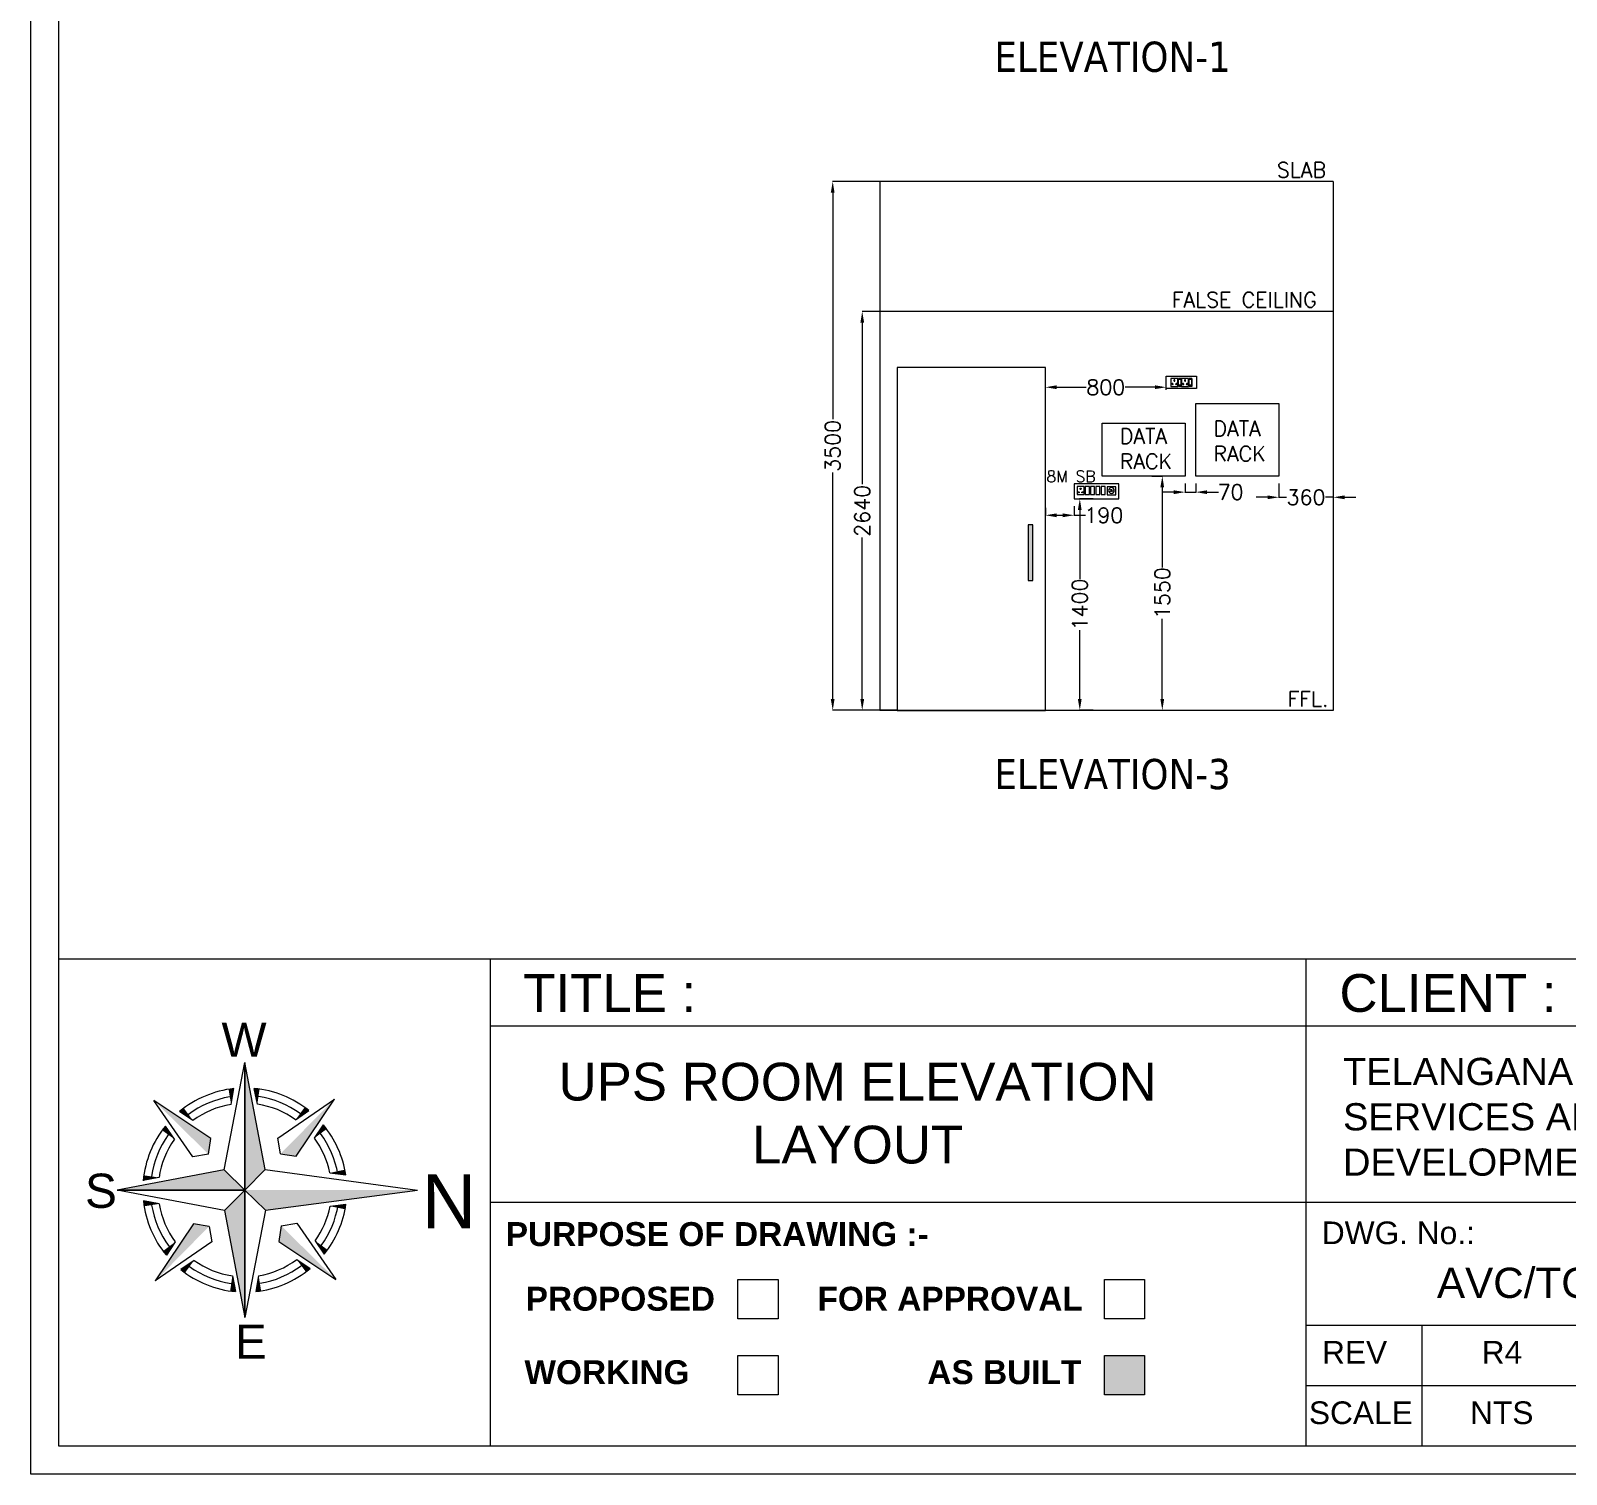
# Model space of a CAD drawing. Extents: x 3552052 to 4102982, y -707811 to -630695.
# Drawn here: x 3626580 to 3636741, y -702442 to -692887 of the extents above; entities that cross this region are included whole.
import ezdxf
from ezdxf.enums import TextEntityAlignment as Align

# ---------------------------------------------------------------- set-up
doc = ezdxf.new("R2010")
doc.units = 0
doc.header["$LTSCALE"] = 6
doc.header["$MEASUREMENT"] = 0
doc.linetypes.add('HIDDEN', pattern=[0.375, 0.25, -0.125])
doc.layers.get('0').update_dxf_attribs({"linetype": 'CONTINUOUS', "lineweight": 0})
doc.layers.get('Defpoints').update_dxf_attribs({"linetype": 'CONTINUOUS', "lineweight": 0})
for name, color, linetype, lineweight in [('0.0', 8, 'CONTINUOUS', 0), ('ELE-4M RAW P.SB', 40, 'CONTINUOUS', 0), ('ELE-4M UPS P.SB', 3, 'CONTINUOUS', 0), ('ELE-6M RAW P.SB', 40, 'HIDDEN', 0), ('ELE-SOCKET NMBERING', 7, 'CONTINUOUS', 9), ('ELE-TEXT', 7, 'CONTINUOUS', 9), ('ELE. 2N0S OF 6-16 UPS SOCKETS', 191, 'CONTINUOUS', 0), ('formate text', 8, 'CONTINUOUS', 0), ('MEP_HVAC_RA_DUCT', 1, 'CONTINUOUS', 0), ('MEP_HVAC_TEXT', 7, 'CONTINUOUS', 0), ('TEXT', 5, 'CONTINUOUS', 0), ('TITLE', 7, 'CONTINUOUS', 0)]:
    doc.layers.add(name, color=color, linetype=linetype, lineweight=lineweight)
doc.styles.add('Annotation', font='tahoma.ttf')
doc.styles.add('ARIAL', font='arial.ttf')
doc.styles.add('FORMATE', font='arialbd.ttf')
doc.styles.add('ROMANS', font='romans.shx')
doc.styles.add('style3', font='arialbd.ttf')
doc.dimstyles.new('AEPL1', dxfattribs={"dimtxt": 100, "dimasz": 75, "dimexe": 1.25, "dimexo": 50, "dimtad": 0, "dimdec": 0, "dimtxsty": 'ROMANS', "dimcen": 2.5, "dimclrd": 7, "dimclre": 7, "dimadec": 0, "dimazin": 0, "dimtfac": 1, "dimtdec": 0, "dimtmove": 0, "dimatfit": 3, "dimfxl": 1, "dimlwd": 0, "dimlwe": 0, "dimarcsym": 0})

# ---------------------------------------------------------------- blocks, each defined once
blk = doc.blocks.new('*D123')
at = {"layer": 'Defpoints', "color": 0, "linetype": 'ByBlock', "transparency": 16777216}
for p in [(3632082, -694745), (3632298, -694745), (3632358, -697385)]:
    blk.add_point(p, dxfattribs=at)
at = {"layer": 'ELE-4M UPS P.SB', "color": 7, "linetype": 'ByBlock', "lineweight": 0, "transparency": 16777216}
for p, q in [((3632248, -694745), (3632081, -694745)), ((3632082, -694820), (3632082, -695889)), ((3632082, -697310), (3632082, -696242)), ((3632308, -697385), (3632081, -697385))]:
    blk.add_line(p, q, dxfattribs=at)
at = {"layer": 'ELE-4M UPS P.SB', "color": 7, "linetype": 'ByBlock', "transparency": 16777216}
for points in [[(3632095, -694820), (3632070, -694820), (3632082, -694745)], [(3632070, -697310), (3632095, -697310), (3632082, -697385)]]:
    blk.add_solid(points, dxfattribs=at)
at = {"layer": 'ELE-4M UPS P.SB', "color": 0, "linetype": 'ByBlock', "transparency": 16777216, "insert": (3632082, -696065), "char_height": 100, "attachment_point": 5, "rotation": 90, "style": 'ROMANS'}
blk.add_mtext('2640', dxfattribs=at)
blk = doc.blocks.new('*D124')
at = {"layer": 'Defpoints', "color": 0, "linetype": 'ByBlock', "transparency": 16777216}
for p in [(3631887, -693885), (3632441, -693885), (3632319, -697385)]:
    blk.add_point(p, dxfattribs=at)
at = {"layer": 'ELE-4M UPS P.SB', "color": 7, "linetype": 'ByBlock', "lineweight": 0, "transparency": 16777216}
for p, q in [((3632391, -693885), (3631885, -693885)), ((3631887, -693960), (3631887, -695459)), ((3631887, -697310), (3631887, -695812)), ((3632269, -697385), (3631885, -697385))]:
    blk.add_line(p, q, dxfattribs=at)
at = {"layer": 'ELE-4M UPS P.SB', "color": 7, "linetype": 'ByBlock', "transparency": 16777216}
for points in [[(3631899, -693960), (3631874, -693960), (3631887, -693885)], [(3631874, -697310), (3631899, -697310), (3631887, -697385)]]:
    blk.add_solid(points, dxfattribs=at)
at = {"layer": 'ELE-4M UPS P.SB', "color": 0, "linetype": 'ByBlock', "transparency": 16777216, "insert": (3631887, -695635), "char_height": 100, "attachment_point": 5, "rotation": 90, "style": 'ROMANS'}
blk.add_mtext('3500', dxfattribs=at)
blk = doc.blocks.new('DFGG')
at = {"layer": 'ELE-4M RAW P.SB', "color": 40, "ltscale": 10}
for p, q in [((3584690, -679090), (3584683, -679092)), ((3584684, -679096), (3584691, -679091)), ((3584692, -679081), (3584692, -679089)), ((3584693, -679089), (3584696, -679081)), ((3584693, -679092), (3584698, -679098)), ((3584701, -679095), (3584694, -679091)), ((3584873, -679064), (3584919, -679064)), ((3584873, -679117), (3584873, -679064)), ((3584919, -679064), (3584919, -679117)), ((3584919, -679117), (3584873, -679117))]:
    blk.add_line(p, q, dxfattribs=at)
for points in [[(3584939, -679145), (3584643, -679145), (3584643, -679045), (3584939, -679045)], [(3584721, -679118), (3584663, -679118), (3584663, -679065), (3584721, -679065)], [(3584761, -679117), (3584734, -679117), (3584734, -679064), (3584761, -679064)], [(3584830, -679117), (3584804, -679117), (3584804, -679064), (3584830, -679064)], [(3584865, -679117), (3584838, -679117), (3584838, -679064), (3584865, -679064)]]:
    blk.add_lwpolyline(points, close=True, dxfattribs=at)
for radius in [19.1, 1.78]:
    blk.add_circle((3584692, -679090), radius, dxfattribs=at)
for centre, radius, start, end in [((3584896, -679078), 3.6, 307.1584, 232.8416), ((3584896, -679081), 2.29, 161.4031, 18.5969), ((3584883, -679101), 3.1, 5.2689, 272.51), ((3584886, -679103), 2.5, 202.6838, 75.0951), ((3584907, -679103), 2.5, 104.9049, 337.3162), ((3584909, -679101), 3.1, 267.49, 174.7311)]:
    blk.add_arc(centre, radius, start, end, dxfattribs=at)
at = {"layer": 'ELE-6M RAW P.SB', "color": 3, "linetype": 'ByBlock'}
blk.add_lwpolyline([(3584796, -679117), (3584769, -679117), (3584769, -679064), (3584796, -679064)], close=True, dxfattribs=at)
blk = doc.blocks.new('5Y3AQY')
at = {"layer": 'ELE. 2N0S OF 6-16 UPS SOCKETS', "color": 72, "lineweight": 0}
for p, q in [((-312, -26), (-278, -26)), ((-312, -124), (-312, -26)), ((-312, -124), (-312, -26)), ((-312, -124), (-278, -124)), ((-278, -124), (-312, -124)), ((-309, -37), (-281, -37)), ((-309, -113), (-309, -37)), ((-309, -40), (-281, -40)), ((-281, -113), (-309, -113)), ((-281, -37), (-281, -113)), ((-278, -26), (-278, -124)), ((-272, -26), (-272, -124)), ((-187, -26), (-272, -26)), ((-272, -124), (-187, -124)), ((-187, -124), (-187, -26)), ((-181, -26), (-148, -26)), ((-181, -124), (-181, -26)), ((-181, -124), (-181, -26)), ((-181, -124), (-148, -124)), ((-148, -124), (-181, -124)), ((-179, -37), (-150, -37)), ((-179, -113), (-179, -37)), ((-179, -40), (-150, -40)), ((-150, -113), (-179, -113)), ((-150, -37), (-150, -113)), ((-148, -26), (-148, -124)), ((-57, -26), (-142, -26)), ((-142, -26), (-142, -124)), ((-142, -124), (-57, -124)), ((-57, -124), (-57, -26))]:
    blk.add_line(p, q, dxfattribs=at)
blk.add_lwpolyline([(-368, 0), (0, 0), (0, -150), (-368, -150)], close=True, dxfattribs=at)
for centre, radius, start, end in [((-254, -56), 5.7, 87.49, 354.7311), ((-249, -52), 4.6, 284.9049, 157.3162), ((-230, -99), 6.62, 127.1584, 52.8416), ((-230, -92), 4.22, 341.4031, 198.5969), ((-210, -52), 4.6, 22.6838, 255.0951), ((-205, -56), 5.7, 185.2689, 92.51), ((-124, -56), 5.7, 87.49, 354.7311), ((-119, -52), 4.6, 284.9049, 157.3162), ((-99, -99), 6.62, 127.1584, 52.8416), ((-99, -92), 4.22, 341.4031, 198.5969), ((-80, -52), 4.6, 22.6838, 255.0951), ((-75, -56), 5.7, 185.2689, 92.51)]:
    blk.add_arc(centre, radius, start, end, dxfattribs=at)
blk = doc.blocks.new('*D125')
at = {"layer": 'Defpoints', "color": 0, "linetype": 'ByBlock', "transparency": 16777216}
for p in [(3634839, -695835), (3635199, -695835), (3635199, -695975)]:
    blk.add_point(p, dxfattribs=at)
at = {"layer": 'ELE-4M UPS P.SB', "color": 7, "linetype": 'ByBlock', "lineweight": 0, "transparency": 16777216}
for p, q in [((3634839, -695885), (3634839, -695977)), ((3635199, -695885), (3635199, -695977)), ((3634764, -695975), (3634689, -695975)), ((3634839, -695975), (3634890, -695975)), ((3635199, -695975), (3635148, -695975)), ((3635274, -695975), (3635349, -695975))]:
    blk.add_line(p, q, dxfattribs=at)
at = {"layer": 'ELE-4M UPS P.SB', "color": 7, "linetype": 'ByBlock', "transparency": 16777216}
for points in [[(3634764, -695988), (3634764, -695963), (3634839, -695975)], [(3635274, -695963), (3635274, -695988), (3635199, -695975)]]:
    blk.add_solid(points, dxfattribs=at)
at = {"layer": 'ELE-4M UPS P.SB', "color": 0, "linetype": 'ByBlock', "transparency": 16777216, "insert": (3635019, -695975), "char_height": 100, "attachment_point": 5, "style": 'ROMANS'}
blk.add_mtext('360', dxfattribs=at)
blk = doc.blocks.new('*D126')
at = {"layer": 'Defpoints', "color": 0, "linetype": 'ByBlock', "transparency": 16777216}
for p in [(3634219, -695835), (3634289, -695835), (3634289, -695941)]:
    blk.add_point(p, dxfattribs=at)
at = {"layer": 'ELE-4M UPS P.SB', "color": 7, "linetype": 'ByBlock', "lineweight": 0, "transparency": 16777216}
for p, q in [((3634144, -695941), (3634069, -695941)), ((3634219, -695885), (3634219, -695943)), ((3634219, -695941), (3634289, -695941)), ((3634289, -695885), (3634289, -695943)), ((3634364, -695941), (3634439, -695941))]:
    blk.add_line(p, q, dxfattribs=at)
at = {"layer": 'ELE-4M UPS P.SB', "color": 7, "linetype": 'ByBlock', "transparency": 16777216}
for points in [[(3634144, -695954), (3634144, -695929), (3634219, -695941)], [(3634364, -695929), (3634364, -695954), (3634289, -695941)]]:
    blk.add_solid(points, dxfattribs=at)
at = {"layer": 'ELE-4M UPS P.SB', "color": 0, "linetype": 'ByBlock', "transparency": 16777216, "insert": (3634520, -695941), "char_height": 100, "attachment_point": 5, "style": 'ROMANS'}
blk.add_mtext('70', dxfattribs=at)
blk = doc.blocks.new('*D127')
at = {"layer": 'Defpoints', "color": 0, "linetype": 'ByBlock', "transparency": 16777216}
for p in [(3633294, -695995), (3633484, -695985), (3633484, -696094)]:
    blk.add_point(p, dxfattribs=at)
at = {"layer": 'ELE-4M UPS P.SB', "color": 7, "linetype": 'ByBlock', "lineweight": 0, "transparency": 16777216}
for p, q in [((3633294, -696045), (3633294, -696095)), ((3633484, -696035), (3633484, -696095)), ((3633369, -696094), (3633409, -696094)), ((3633484, -696094), (3633559, -696094))]:
    blk.add_line(p, q, dxfattribs=at)
at = {"layer": 'ELE-4M UPS P.SB', "color": 7, "linetype": 'ByBlock', "transparency": 16777216}
for points in [[(3633369, -696082), (3633369, -696107), (3633294, -696094)], [(3633409, -696107), (3633409, -696082), (3633484, -696094)]]:
    blk.add_solid(points, dxfattribs=at)
at = {"layer": 'ELE-4M UPS P.SB', "color": 0, "linetype": 'ByBlock', "transparency": 16777216, "insert": (3633681, -696094), "char_height": 100, "attachment_point": 5, "style": 'ROMANS'}
blk.add_mtext('190', dxfattribs=at)
blk = doc.blocks.new('*D128')
at = {"layer": 'Defpoints', "color": 0, "linetype": 'ByBlock', "transparency": 16777216}
for p in [(3633294, -695215), (3634094, -695215), (3634094, -695247)]:
    blk.add_point(p, dxfattribs=at)
at = {"layer": 'ELE-4M UPS P.SB', "color": 7, "linetype": 'ByBlock', "lineweight": 0, "transparency": 16777216}
for p, q in [((3633294, -695265), (3633294, -695248)), ((3633369, -695247), (3633565, -695247)), ((3634019, -695247), (3633823, -695247)), ((3634094, -695265), (3634094, -695248))]:
    blk.add_line(p, q, dxfattribs=at)
at = {"layer": 'ELE-4M UPS P.SB', "color": 7, "linetype": 'ByBlock', "transparency": 16777216}
for points in [[(3633369, -695234), (3633369, -695259), (3633294, -695247)], [(3634019, -695259), (3634019, -695234), (3634094, -695247)]]:
    blk.add_solid(points, dxfattribs=at)
at = {"layer": 'ELE-4M UPS P.SB', "color": 0, "linetype": 'ByBlock', "transparency": 16777216, "insert": (3633694, -695247), "char_height": 100, "attachment_point": 5, "style": 'ROMANS'}
blk.add_mtext('800', dxfattribs=at)
blk = doc.blocks.new('*D129')
at = {"layer": 'Defpoints', "color": 0, "linetype": 'ByBlock', "transparency": 16777216}
for p in [(3633948, -695835), (3634068, -695835), (3633948, -697385)]:
    blk.add_point(p, dxfattribs=at)
at = {"layer": 'ELE-4M UPS P.SB', "color": 7, "linetype": 'ByBlock', "lineweight": 0, "transparency": 16777216}
for p, q in [((3633998, -695835), (3634069, -695835)), ((3634068, -695910), (3634068, -696441)), ((3634068, -697310), (3634068, -696780)), ((3633998, -697385), (3634069, -697385))]:
    blk.add_line(p, q, dxfattribs=at)
at = {"layer": 'ELE-4M UPS P.SB', "color": 7, "linetype": 'ByBlock', "transparency": 16777216}
for points in [[(3634080, -695910), (3634055, -695910), (3634068, -695835)], [(3634055, -697310), (3634080, -697310), (3634068, -697385)]]:
    blk.add_solid(points, dxfattribs=at)
at = {"layer": 'ELE-4M UPS P.SB', "color": 0, "linetype": 'ByBlock', "transparency": 16777216, "insert": (3634068, -696610), "char_height": 100, "attachment_point": 5, "rotation": 90, "style": 'ROMANS'}
blk.add_mtext('1550', dxfattribs=at)
blk = doc.blocks.new('*D130')
at = {"layer": 'Defpoints', "color": 0, "linetype": 'ByBlock', "transparency": 16777216}
for p in [(3633660, -695985), (3633522, -697385), (3633660, -697385)]:
    blk.add_point(p, dxfattribs=at)
at = {"layer": 'ELE-4M UPS P.SB', "color": 7, "linetype": 'ByBlock', "lineweight": 0, "transparency": 16777216}
for p, q in [((3633610, -695985), (3633521, -695985)), ((3633522, -696060), (3633522, -696516)), ((3633522, -697310), (3633522, -696855)), ((3633610, -697385), (3633521, -697385))]:
    blk.add_line(p, q, dxfattribs=at)
at = {"layer": 'ELE-4M UPS P.SB', "color": 7, "linetype": 'ByBlock', "transparency": 16777216}
for points in [[(3633534, -696060), (3633509, -696060), (3633522, -695985)], [(3633509, -697310), (3633534, -697310), (3633522, -697385)]]:
    blk.add_solid(points, dxfattribs=at)
at = {"layer": 'ELE-4M UPS P.SB', "color": 0, "linetype": 'ByBlock', "transparency": 16777216, "insert": (3633522, -696685), "char_height": 100, "attachment_point": 5, "rotation": 90, "style": 'ROMANS'}
blk.add_mtext('1400', dxfattribs=at)
blk = doc.blocks.new('A$C4A7C6C7E')
at = {"layer": 'TITLE', "color": 8, "lineweight": 5}
for p, q in [((-4207, 4144), (0, 26095)), ((0, 26095), (0, 0)), ((0, 0), (0, 26095)), ((4144, 4207), (0, 26095)), ((-2825, 17519), (-2234, 20757)), ((2559, 17560), (1919, 20788)), ((-6941, 10518), (-18592, 18312)), ((-10622, 6781), (-18592, 18312)), ((-10607, 14226), (-13343, 16056)), ((6781, 10622), (18312, 18592)), ((10390, 14385), (13098, 16257)), ((10518, 6941), (18312, 18592)), ((-14385, 10390), (-16257, 13098)), ((14226, 10607), (16056, 13343)), ((-7437, 7325), (-6941, 10518)), ((7325, 7437), (6781, 10622)), ((-7437, 7325), (-10622, 6781)), ((7325, 7437), (10518, 6941)), ((-4207, 4144), (-26095, 0)), ((-4207, 4144), (0, 0)), ((0, 0), (-4207, 4144)), ((0, 0), (4144, 4207)), ((4144, 4207), (0, 0)), ((17394, 3514), (20646, 3095)), ((17394, 3514), (20646, 3095)), ((0, 0), (-26095, 0)), ((-26095, 0), (0, 0)), ((-4144, -4207), (-26095, 0)), ((-17560, 2559), (-20788, 1919)), ((0, 0), (-4144, -4207)), ((-4144, -4207), (0, 0)), ((0, 0), (4207, -4144)), ((4207, -4144), (0, 0)), ((0, 0), (0, -26095)), ((0, -26095), (0, 0)), ((-17519, -2825), (-20757, -2234)), ((17433, -3312), (20680, -2857)), ((17433, -3312), (20680, -2857)), ((17434, -3310), (20680, -2857)), ((-4144, -4207), (0, -26095)), ((4207, -4144), (0, -26095)), ((-10518, -6941), (-18312, -18592)), ((-7325, -7437), (-10518, -6941)), ((-7325, -7437), (-6781, -10622)), ((7437, -7325), (6941, -10518)), ((7437, -7325), (10622, -6781)), ((10622, -6781), (18592, -18312)), ((-6781, -10622), (-18312, -18592)), ((-14226, -10607), (-16056, -13343)), ((6941, -10518), (18592, -18312)), ((14385, -10390), (16257, -13098)), ((-10390, -14385), (-13098, -16257)), ((10607, -14226), (13343, -16056)), ((-2559, -17560), (-1919, -20788)), ((2825, -17519), (2234, -20757))]:
    blk.add_line(p, q, dxfattribs=at)
at = {"layer": 'TITLE', "color": 5}
for p in [(4144, 4207), (4207, -4144)]:
    blk.add_line(p, (35289, 0), dxfattribs=at)
at = {"layer": 'TITLE', "color": 8, "lineweight": 5}
for radius, start, end in [(20877, 96.14269, 129.72625), (19311, 99.1612, 126.70773), (20877, 51.14269, 84.72625), (19311, 54.16121, 81.70773), (17745, 99.1612, 126.70773), (17745, 54.16121, 81.70773), (20877, 141.14269, 174.72625), (20877, 8.52692, 39.72625), (19311, 144.16121, 171.70773), (17745, 144.16121, 171.70773), (17745, 11.42181, 36.70773), (19311, 9.85136, 36.70773), (20877, 186.14269, 219.72625), (19311, 189.1612, 216.70773), (17745, 189.1612, 216.70773), (19311, 324.16121, 350.81434), (20877, 321.14269, 352.1348), (17745, 324.16121, 349.24868), (19311, 234.16121, 261.70773), (17745, 234.16121, 261.70773), (17745, 279.1612, 306.70773), (19311, 279.1612, 306.70773), (20877, 231.14269, 264.72625), (20877, 276.14269, 309.72625)]:
    blk.add_arc((0, 0), radius, start, end, dxfattribs=at)
for points in [[(0, 26095), (4144, 4207), (0, 0)], [(-3324, 20610), (-2234, 20757), (-2825, 17519)], [(3011, 20658), (1919, 20788), (2559, 17560)], [(-18592, 18312), (-6941, 10518), (-7437, 7325)], [(-13343, 16056), (-12479, 16737), (-10607, 14226)], [(18312, 18592), (10518, 6941), (7325, 7437)], [(13098, 16257), (12223, 16924), (10390, 14385)], [(-16257, 13098), (-16924, 12223), (-14385, 10390)], [(16056, 13343), (16737, 12479), (14226, 10607)], [(-26095, 0), (-4207, 4144), (0, 0)], [(20646, 3095), (20457, 4167), (17394, 3514)], [(-20658, 3011), (-20788, 1919), (-17560, 2559)], [(0, -26095), (-4144, -4207), (0, 0)], [(-20610, -3324), (-20757, -2234), (-17519, -2825)], [(20680, -2857), (20503, -3930), (17433, -3312)], [(-18312, -18592), (-10518, -6941), (-7325, -7437)], [(18592, -18312), (6941, -10518), (7437, -7325)], [(-16056, -13343), (-16737, -12479), (-14226, -10607)], [(16257, -13098), (16924, -12223), (14385, -10390)], [(-13098, -16257), (-12223, -16924), (-10390, -14385)], [(13343, -16056), (12479, -16737), (10607, -14226)], [(-3011, -20658), (-1919, -20788), (-2559, -17560)], [(3324, -20610), (2234, -20757), (2825, -17519)]]:
    blk.add_solid(points, dxfattribs=at)
at = {"layer": 'TITLE', "color": 5}
blk.add_solid([(35289, 0), (4207, -4144), (0, 0)], dxfattribs=at)

msp = doc.modelspace()

# ---------------------------------------------------------------- hatches: boundary and pattern name
at = {"linetype": 'Continuous', "ltscale": 0.1}
h = msp.add_hatch(color=254, dxfattribs=at)
h.dxf.hatch_style = 1
h.paths.add_polyline_path([(3633179.6, -696525.1), (3633212.2, -696525.1), (3633212.2, -696157.6), (3633179.6, -696157.6)])
at = {"layer": 'MEP_HVAC_TEXT', "linetype": 'ByBlock'}
h = msp.add_hatch(color=1, dxfattribs=at)
h.dxf.hatch_style = 1
h.paths.add_polyline_path([(3633684.9, -701655.5), (3633684.9, -701916.1), (3633950.7, -701916.1), (3633950.7, -701655.5)])

# ---------------------------------------------------------------- linework, layer by layer
for p, q in [((3644416.7, -699032), (3626766.5, -699032)), ((3626766.5, -702254.8), (3626766.5, -699032)), ((3635020.9, -702254.8), (3635020.9, -699032))]:
    msp.add_line(p, q)
at = {"color": 7}
msp.add_line((3644416.7, -702254.8), (3635020.9, -702254.8), dxfattribs=at)
for points in [[(3644603.5, -681923.1), (3644603.5, -702441.6), (3626579.7, -702441.6), (3626579.7, -681923.1)], [(3644416.7, -682109.9), (3644416.7, -702254.8), (3626766.5, -702254.8), (3626766.5, -682109.9)]]:
    msp.add_lwpolyline(points, close=True)
at = {"color": 5, "linetype": 'Continuous', "ltscale": 0.1}
msp.add_lwpolyline([(3633179.6, -696525.1), (3633212.2, -696525.1), (3633212.2, -696157.6), (3633179.6, -696157.6)], close=True, dxfattribs=at)
at = {"layer": '0.0', "color": 7, "lineweight": 15, "elevation": -100}
for points in [[(3631259.6, -701153.1), (3631525.4, -701153.1), (3631525.4, -701413.6), (3631259.6, -701413.6)], [(3633684.9, -701153.1), (3633950.7, -701153.1), (3633950.7, -701413.6), (3633684.9, -701413.6)], [(3631259.6, -701655.5), (3631525.4, -701655.5), (3631525.4, -701916.1), (3631259.6, -701916.1)], [(3633684.9, -701655.5), (3633950.7, -701655.5), (3633950.7, -701916.1), (3633684.9, -701916.1)]]:
    msp.add_lwpolyline(points, close=True, dxfattribs=at)
at = {"layer": 'MEP_HVAC_RA_DUCT', "color": 8, "linetype": 'ByBlock'}
for p, q in [((3632198.9, -693885.4), (3632198.9, -697385.4)), ((3635198.9, -693885.4), (3635198.9, -697385.4))]:
    msp.add_line(p, q, dxfattribs=at)
for points in [[(3635198.9, -693885.4), (3632198.9, -693885.4)], [(3635198.9, -694745.4), (3632198.9, -694745.4)], [(3635198.9, -697385.4), (3632198.9, -697385.4)]]:
    msp.add_lwpolyline(points, dxfattribs=at)
at = {"layer": 'MEP_HVAC_RA_DUCT', "color": 5, "linetype": 'ByBlock'}
msp.add_lwpolyline([(3632313.9, -697385.4), (3633293.9, -697385.4), (3633293.9, -695115.4), (3632313.9, -695115.4)], close=True, dxfattribs=at)
at = {"layer": 'MEP_HVAC_TEXT', "linetype": 'ByBlock'}
for p, q in [((3629619.4, -699032), (3629619.4, -702254.8)), ((3635020.9, -699476.2), (3629619.4, -699476.2)), ((3639716.7, -699476.2), (3635020.9, -699476.2)), ((3635020.9, -700643), (3629619.4, -700643)), ((3639716.7, -700643.4), (3635016.7, -700643)), ((3635020.9, -701454.8), (3639716.7, -701454.8)), ((3635784.2, -701454.8), (3635784.2, -702254.8)), ((3635020.9, -701854.8), (3639716.7, -701854.8))]:
    msp.add_line(p, q, dxfattribs=at)
at = {"layer": 'TEXT', "color": 1}
for points in [[(3634288.9, -695355.4), (3634838.9, -695355.4), (3634838.9, -695835.4), (3634288.9, -695835.4)], [(3633668.9, -695485.4), (3634218.9, -695485.4), (3634218.9, -695835.4), (3633668.9, -695835.4)]]:
    msp.add_lwpolyline(points, close=True, dxfattribs=at)

# ---------------------------------------------------------------- block references
at = {"layer": 'ELE-4M UPS P.SB', "color": 0, "linetype": 'ByBlock', "xscale": -1}
msp.add_blockref('DFGG', (7218423.3, -16840.5), dxfattribs=at)
at = {"layer": 'ELE. 2N0S OF 6-16 UPS SOCKETS', "color": 3, "linetype": 'ByBlock', "xscale": 0.5427728613564214, "yscale": 0.5427728613564214, "zscale": 0.5427728613564214, "rotation": 180}
msp.add_blockref('5Y3AQY', (3634093.9, -695255.4), dxfattribs=at)
at = {"layer": 'TITLE', "linetype": 'Continuous', "extrusion": (1.31196e-09, -7.57547e-09, 1), "xscale": 0.03235129532987182, "yscale": 0.03235129532987182, "zscale": 0.03235129532987182}
msp.add_blockref('A$C4A7C6C7E', (3627996.7, -700560.3, 0), dxfattribs=at)

# ---------------------------------------------------------------- texts
at = {"char_height": 200, "width": 2697.906, "attachment_point": 3, "style": 'Annotation'}
for s, insert in [('\\pxql;ELEVATION-1', (3635654.8, -692959.4)), ('\\pxql;ELEVATION-3', (3635654.8, -697706.8))]:
    msp.add_mtext(s, dxfattribs=dict(at, insert=insert))
at = {"layer": 'ELE-SOCKET NMBERING', "color": 0, "width": 2358.602, "attachment_point": 1, "style": 'Annotation'}
for s, insert, char_height in [('{\\Fromans|c0;SLAB}', (3634825.8, -693758), 100.004), ('{\\Fromans|c0;FALSE CEILING }', (3634130.5, -694618), 100.004), ('{\\Fromans|c0;8M SB}', (3633301.4, -695799.2), 75), ('{\\Fromans|c0;FFL.}', (3634897.4, -697260.3), 100.004)]:
    msp.add_mtext(s, dxfattribs=dict(at, insert=insert, char_height=char_height))
at = {"layer": 'ELE-TEXT', "char_height": 100, "width": 591.108, "attachment_point": 1, "style": 'Annotation'}
for insert in [(3633786.4, -695520.4), (3634406.4, -695470)]:
    msp.add_mtext('{\\Fromans|c0;DATA RACK}', dxfattribs=dict(at, insert=insert))
at = {"layer": 'formate text', "color": 7, "lineweight": 15, "ltscale": 100, "style": 'style3'}
msp.add_text('PURPOSE OF DRAWING :-', height=158.21, dxfattribs=at).set_placement((3629723.2, -700930.8, -100))
at = {"layer": 'formate text', "color": 7, "lineweight": 15, "style": 'FORMATE'}
for s, p in [('PROPOSED ', (3631169.1, -701358.7, -100)), ('FOR APPROVAL', (3633541.7, -701358.7, -100)), ('WORKING', (3630939.6, -701844.8, -100)), ('AS BUILT', (3633532, -701844.8, -100))]:
    msp.add_text(s, height=158.21, dxfattribs=at).set_placement(p, align=Align.RIGHT)
at = {"layer": 'TITLE', "color": 7, "style": 'ARIAL'}
for s, height, p in [('TITLE :', 250, (3629838.6, -699381)), ('CLIENT :', 250, (3635240.1, -699381)), ('W', 226.5, (3627842.2, -699678.6, 0)), ('S', 226.5, (3626938.9, -700678.2, 0)), ('DWG. No.:', 150, (3635123.5, -700918.4)), ('E', 226.5, (3627931.2, -701676.7, 0))]:
    msp.add_text(s, height=height, dxfattribs=at).set_placement(p)
at = {"layer": 'TITLE', "color": 5, "style": 'ARIAL'}
msp.add_text('N', height=357.2, rotation=180, dxfattribs=at).set_placement((3629527.3, -700455.7, 0))
at = {"layer": 'TITLE', "color": 7, "style": 'ARIAL'}
for s, p in [('REV', (3635340.3, -701634.1)), ('R4', (3636315.2, -701634.1)), ('SCALE', (3635381.7, -702034.1)), ('NTS', (3636314.3, -702034.1))]:
    msp.add_text(s, height=150, dxfattribs=at).set_placement(p, align=Align.MIDDLE_CENTER)
at = {"layer": 'TITLE', "color": 7, "attachment_point": 1, "style": 'ARIAL'}
for s, width, gutter_width, insert, char_height in [('\\pxqc;UPS ROOM ELEVATION LAYOUT', 4493.629, 10, (3629804.7, -699717.7), 250), ('{\\C256;TELANGANA STATE MEDICAL SERVICES AND INFRASTRUCTURE DEVELOPMENT CORPORATION.}', 4493.629, 10, (3635263.8, -699685.3), 180), ('\\pxqc;AVC/TGMSIDC/IVFG/S/02', 5392.273, 12, (3634850, -701074.3), 200)]:
    msp.add_mtext_dynamic_manual_height_columns(s, width=width, gutter_width=gutter_width, heights=[0], dxfattribs=dict(at, insert=insert, char_height=char_height))

# ---------------------------------------------------------------- dimensions: what is measured, and where the dimension line sits
at = {"layer": 'ELE-4M UPS P.SB', "color": 0, "linetype": 'ByBlock'}
for base, p1, p2, picture, middle in [((3631886.6, -693885.4), (3632319, -697385.4), (3632441.5, -693885.4), '*D124', (3631886.6, -695635.4)), ((3632082.1, -694745.4), (3632358.2, -697385.4), (3632298, -694745.4), '*D123', (3632082.1, -696065.4))]:
    dim = msp.add_linear_dim(base=base, p1=p1, p2=p2, angle=90, dimstyle='AEPL1', dxfattribs=at)
    dim.commit()
    dim.dimension.update_dxf_attribs({"geometry": picture, "text_midpoint": middle, "dimtype": 160})
for base, p1, p2, picture, middle in [((3634093.9, -695246.8), (3633293.9, -695215.4), (3634093.9, -695214.7), '*D128', (3633693.9, -695246.8)), ((3634288.9, -695941.3), (3634218.9, -695835.4), (3634288.9, -695835.4), '*D126', (3634520.5, -695941.3)), ((3635198.9, -695975.3), (3634838.9, -695835.4), (3635198.9, -695835.4), '*D125', (3635018.9, -695975.3)), ((3633483.9, -696094.2), (3633293.9, -695995), (3633483.9, -695985.4), '*D127', (3633680.9, -696094.2))]:
    dim = msp.add_linear_dim(base=base, p1=p1, p2=p2, dimstyle='AEPL1', dxfattribs=at)
    dim.commit()
    dim.dimension.update_dxf_attribs({"geometry": picture, "text_midpoint": middle})
for base, p1, p2, picture, middle in [((3634067.6, -695835.4), (3633947.8, -697385.4), (3633947.8, -695835.4), '*D129', (3634067.6, -696610.4)), ((3633522, -697385.4), (3633660.1, -695985.4), (3633660.1, -697385.4), '*D130', (3633522, -696685.4))]:
    dim = msp.add_linear_dim(base=base, p1=p1, p2=p2, angle=90, dimstyle='AEPL1', dxfattribs=at)
    dim.commit()
    dim.dimension.update_dxf_attribs({"geometry": picture, "text_midpoint": middle})

doc.saveas('drawing.dxf')
